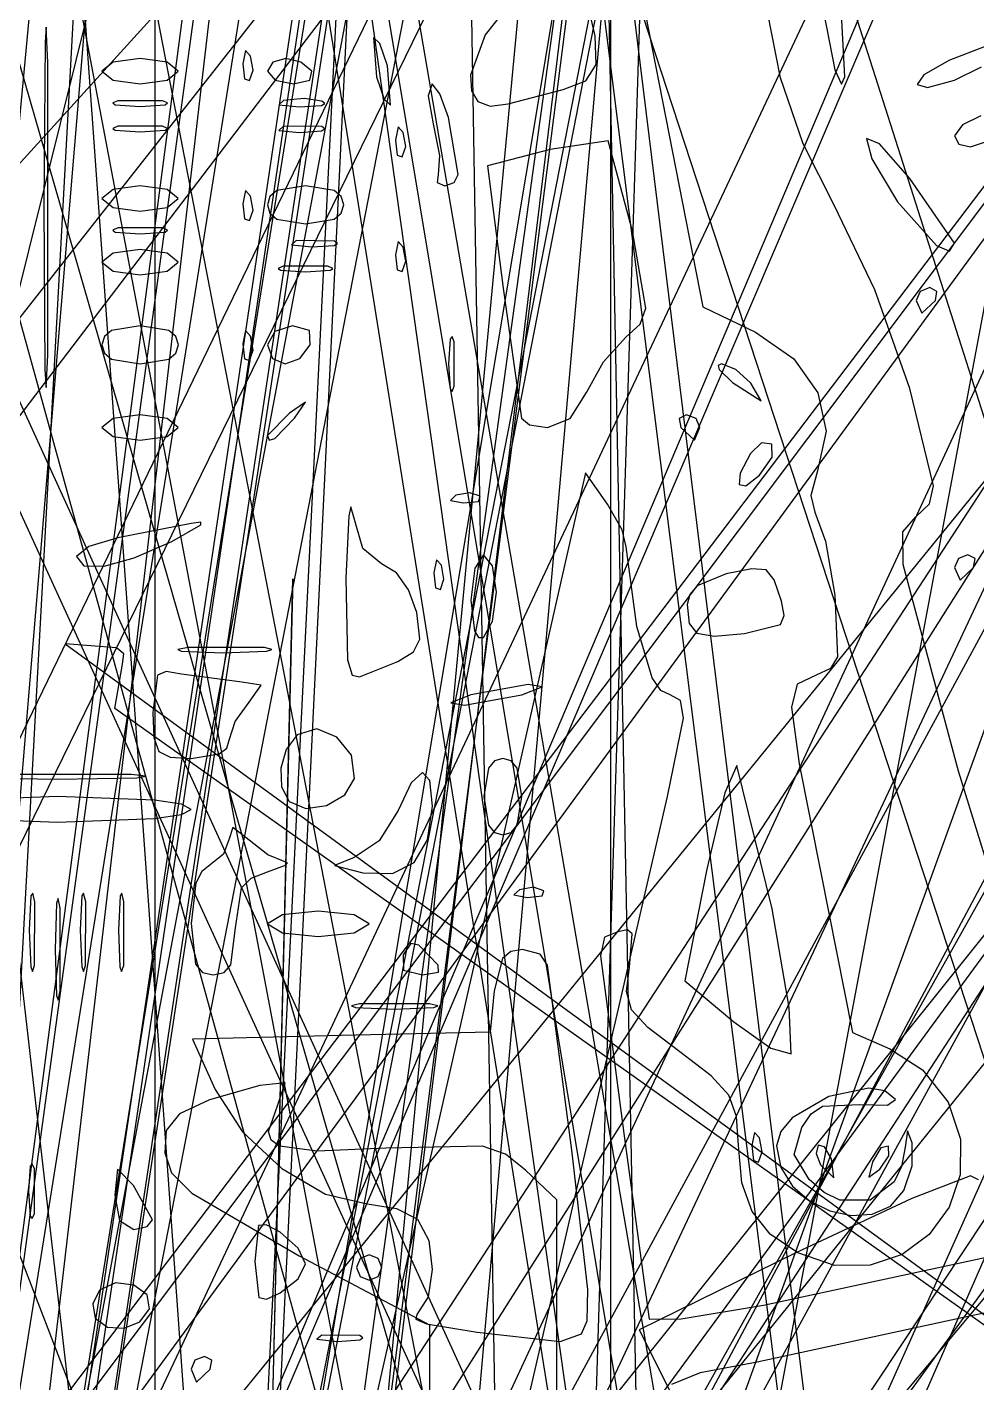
# Model space of a CAD drawing. Extents: x -109 to 333, y -74 to 385.
# Drawn here: x 137.51 to 165.6, y 31.21 to 71.3 of the extents above; entities that cross this region are included whole.
import ezdxf

# ---------------------------------------------------------------- set-up
doc = ezdxf.new("R2010")
doc.units = 0

msp = doc.modelspace()

# ---------------------------------------------------------------- linework, layer by layer
at = {"layer": 'Image'}
for p, q in [((118.020404, 368.39469), (142.488, 25.9432)), ((141.3, 25.9432), (141.3, 346.757)), ((133.325, 4.91508), (176.228, 330.389)), ((177.73287, 330.207709), (133.325, 4.91508)), ((176.120297, 327.378339), (146.013, 7.8379)), ((135.682, 1.77166), (185.634913, 327.00134)), ((184.317895, 323.61467), (135.682, 1.77166)), ((141.48718, 2.359688), (194.92574, 322.203572)), ((148.146, -0.064316), (176.603799, 321.114249)), ((134.47178, 1.526257), (185.258659, 317.255151)), ((183.000879, 316.861611), (132.214, -0.729183)), ((181.87199, 316.865885), (134.842, 0.96133)), ((134.842, -0.943995), (181.87199, 316.865885)), ((125.814843, 312.326603), (161.312, 24.1613)), ((123.03142, 6.32138), (198.241453, 308.470171)), ((170.207369, 306.305882), (133.236, -11.3987)), ((163.4351, 1.395366), (125.71525, 300.943603)), ((143.772, -7.16537), (180.744922, 296.992555)), ((140.880999, 2.641827), (196.54739, 288.054941)), ((196.54739, 288.054941), (140.881, 3.95889)), ((183.001074, 287.490399), (144.853, 12.0257)), ((145.432261, 8.57419), (180.56996, 284.038883)), ((100.96859, 281.103915), (153.556, 8.3619)), ((152.192385, 2.717456), (99.6056, 280.534422)), ((142.12414, 1.748905), (109.9997, 280.135371)), ((248.163038, 279.212831), (120.296, 15.1809)), ((257.762796, 278.460233), (134.404, 15.9768)), ((88.55113, 277.075556), (171.851, 22.3216)), ((134.83135, 6.73131), (248.62181, 272.909878)), ((245.903901, 269.052852), (132.962, 2.87428)), ((116.35666, 4.294634), (245.52138, 268.326528)), ((139.16277, 3.696502), (260.89478, 266.179938)), ((148.731078, 3.266602), (243.31995, 264.773766)), ((262.39978, 260.418127), (141.138, 2.15802)), ((179.1438, 17.95245), (103.226396, 256.070135)), ((119.406196, 244.781241), (159.953, 8.15784)), ((159.952287, 1.008209), (119.406196, 244.781241)), ((152.521083, 230.481489), (132.954, 22.5888)), ((132.954073, -3.56368), (152.521083, 230.481489)), ((154.780332, -69.578204), (154.78, 225.752)), ((134.56508, -0.948098), (178.49421, 225.30792)), ((175.83243, 225.025704), (133.23, -1.23032)), ((146.12422, 204.706139), (135.305, 6.09908)), ((148.56998, 196.614875), (153.087, -73.7698)), ((141.785, -0.203891), (253.36806, 168.01715)), ((223.64076, 166.742835), (151.298, 4.86749)), ((151.298, 1.77167), (223.64076, 166.742835)), ((154.590351, 3.219589), (185.25856, 166.51578)), ((245.194378, 164.818644), (137.698, -0.203891)), ((109.81314, 162.184466), (148.134, 23.3476)), ((250.169662, 161.431963), (132.61, 17.1057)), ((158.46381, 161.432035), (153.959, 18.8931)), ((235.283742, 158.045282), (126.451, 14.7846)), ((229.849728, 157.104573), (135.61, 8.07462)), ((254.872529, 156.968041), (142.643, 1.98563)), ((131.614, 5.2524), (229.732945, 155.693463)), ((92.877041, 154.000525), (165.361, -4.34315)), ((167.054, -4.90759), (94.570373, 153.717885)), ((208.588038, 153.3416), (93.3483, 6.85166)), ((93.348359, 2.147956), (208.588038, 153.3416)), ((226.274033, 153.529738), (145.371, 9.26744)), ((145.371, 5.50449), (226.274033, 153.529738)), ((229.849728, 152.589023), (124.393, 8.4321)), ((120.396, 5.60988), (229.732945, 151.177913)), ((77.190501, 1.143278), (212.633333, 150.173218)), ((155.30722, 7.78631), (115.23295, 146.623186)), ((135.87021, 3.044134), (240.950445, 146.304883)), ((149.9676, 2.104701), (94.571335, 145.815698)), ((134.115174, 1.414184), (250.734105, 145.740418)), ((243.644255, 141.48836), (136.219, 7.54557)), ((156.194253, -3.85524), (153.4274, 138.683743)), ((253.3677, 138.101129), (144.8, 8.67446)), ((157.587, 1.72652), (140.38617, 123.455634)), ((138.36981, 121.920871), (157.587, 1.72652)), ((141.593497, 0.713372), (188.77107, 89.043428)), ((184.7364, 88.430268), (137.584, 1.36858)), ((147.253242, 83.942935), (143.38, 5.69549)), ((143.60841, 2.156427), (147.48165, 81.875795)), ((154.987124, 75.825156), (157.501234, 63.031056)), ((152.114431, 72.407587), (151.05948, 71.066155)), ((154.316277, 71.034816), (153.993808, 72.389857)), ((160.999859, 72.113144), (161.40489, 70.032031)), ((161.693104, 69.828179), (161.58068, 72.061431)), ((159.792978, 69.795461), (159.406199, 71.753383)), ((138.079707, 71.294914), (138.041651, 70.848125)), ((138.12609, 70.252816), (138.079707, 71.294914)), ((147.941877, 70.813492), (147.754058, 70.994124)), ((147.754058, 70.994124), (147.84444, 69.830184)), ((151.05948, 71.066155), (150.625398, 69.872246)), ((154.340491, 70.191969), (154.316277, 71.034816)), ((138.041651, 70.848125), (138.00625, 66.040706)), ((143.970853, 70.601943), (143.895456, 70.211323)), ((144.1228, 70.438653), (143.970853, 70.601943)), ((148.16698, 70.152736), (147.941877, 70.813492)), ((165.841801, 70.719086), (164.76792, 70.307702)), ((138.125607, 61.597996), (138.125889, 70.252816)), ((138.125889, 70.252816), (138.12609, 70.252816)), ((140.058102, 70.257562), (139.72649, 69.991811)), ((140.85538, 70.368098), (140.058102, 70.257562)), ((141.652659, 70.257562), (140.85538, 70.368098)), ((141.98427, 69.991811), (141.652659, 70.257562)), ((143.895456, 70.211323), (143.941257, 69.768725)), ((144.195597, 70.023064), (144.122783, 70.438653)), ((144.122783, 70.438653), (144.1228, 70.438653)), ((144.777625, 70.257562), (144.618343, 69.991811)), ((145.160579, 70.368098), (144.777625, 70.257562)), ((145.611849, 70.257562), (145.160579, 70.368098)), ((145.93538, 69.991811), (145.611849, 70.257562)), ((154.034894, 69.713089), (154.340491, 70.191969)), ((164.76792, 70.307702), (164.034899, 69.886505)), ((139.72649, 69.991811), (140.058101, 69.72606)), ((141.652658, 69.72606), (141.98427, 69.991811)), ((141.98427, 69.991811), (141.98427, 69.991811)), ((143.941257, 69.768725), (144.093093, 69.717435)), ((144.093093, 69.717435), (144.195597, 70.023064)), ((144.618343, 69.991811), (144.845941, 69.72606)), ((145.872031, 69.72606), (145.93538, 69.991811)), ((145.93538, 69.991811), (145.93538, 69.991811)), ((147.84444, 69.830184), (148.069543, 69.169428)), ((148.257362, 68.988796), (148.16698, 70.152736)), ((148.16698, 70.152736), (148.16698, 70.152736)), ((150.625398, 69.872246), (150.650684, 69.416684)), ((160.464592, 67.848831), (159.792978, 69.795461)), ((161.40489, 70.032031), (161.59736, 69.605633)), ((161.59736, 69.605633), (161.693104, 69.828179)), ((164.034899, 69.886505), (163.835041, 69.59553)), ((164.938354, 69.730699), (165.735632, 70.117943)), ((140.058101, 69.72606), (140.85538, 69.615524)), ((140.85538, 69.615524), (141.652658, 69.72606)), ((144.845941, 69.72606), (145.393144, 69.615524)), ((145.393144, 69.615524), (145.872031, 69.72606)), ((149.489641, 69.61551), (149.375269, 69.268151)), ((149.722408, 69.325932), (149.489641, 69.61551)), ((150.650684, 69.416684), (150.842589, 69.101289)), ((151.741458, 69.028717), (153.367938, 69.449962)), ((153.36793, 69.449947), (154.034894, 69.713089)), ((153.367938, 69.449962), (153.36793, 69.449947)), ((163.835041, 69.59553), (164.14423, 69.516391)), ((164.14423, 69.516391), (164.938354, 69.730699)), ((140.19756, 69.122086), (140.045793, 69.055262)), ((140.045793, 69.055262), (140.119362, 69.00054)), ((140.119362, 69.00054), (140.85608, 68.949987)), ((141.5146, 69.122086), (140.19756, 69.122086)), ((140.85608, 68.949987), (141.592795, 69.00054)), ((141.666364, 69.055262), (141.514597, 69.122086)), ((141.514597, 69.122086), (141.5146, 69.122086)), ((141.592795, 69.00054), (141.666364, 69.055262)), ((145.09657, 69.123215), (144.958045, 68.996614)), ((144.958045, 68.996614), (145.559778, 68.93582)), ((145.702775, 69.190786), (145.09657, 69.123215)), ((145.559778, 68.93582), (146.220988, 68.981039)), ((146.22546, 69.109386), (145.702775, 69.190786)), ((146.220988, 68.981039), (146.316236, 69.037618)), ((146.225458, 69.109274), (146.22546, 69.109386)), ((146.316236, 69.037618), (146.225458, 69.109274)), ((148.069543, 69.169428), (148.257362, 68.988796)), ((149.375269, 69.268151), (149.525765, 68.43303)), ((149.975813, 68.619876), (149.722408, 69.325932)), ((150.842589, 69.101289), (151.204914, 68.960491)), ((151.204914, 68.960491), (151.741458, 69.028717)), ((150.263, 66.9344), (149.975813, 68.619876)), ((165.71701, 68.674966), (165.173698, 68.410913)), ((140.19716, 68.369653), (140.045393, 68.302845)), ((140.045393, 68.302845), (140.118962, 68.248132)), ((140.118962, 68.248132), (140.85568, 68.197582)), ((141.5142, 68.369653), (140.19716, 68.369653)), ((140.85568, 68.197582), (141.592395, 68.248132)), ((141.665964, 68.302845), (141.514197, 68.369653)), ((141.514197, 68.369653), (141.5142, 68.369653)), ((141.592395, 68.248132), (141.665964, 68.302845)), ((145.09617, 68.371064), (144.957645, 68.244449)), ((144.957645, 68.244449), (145.559378, 68.18364)), ((146.22506, 68.356953), (145.09617, 68.371064)), ((145.559378, 68.18364), (146.220588, 68.228863)), ((146.220588, 68.228863), (146.315836, 68.28545)), ((146.315836, 68.28545), (146.225058, 68.357122)), ((146.225058, 68.357122), (146.22506, 68.356953)), ((148.486252, 68.344157), (148.410856, 67.953537)), ((148.6382, 68.180867), (148.486252, 68.344157)), ((148.638183, 68.180866), (148.6382, 68.180867)), ((148.710997, 67.765277), (148.638183, 68.180866)), ((149.525765, 68.43303), (149.706683, 67.503118)), ((165.173698, 68.410913), (164.937955, 68.085079)), ((148.410856, 67.953537), (148.456657, 67.510939)), ((148.608493, 67.459648), (148.710997, 67.765277)), ((154.701805, 67.935915), (152.977852, 67.676825)), ((155.416668, 65.261945), (154.701805, 67.935915)), ((161.392853, 66.017489), (160.464592, 67.848831)), ((162.724888, 67.842135), (162.334196, 68.007563)), ((162.334196, 68.007563), (162.495828, 67.405881)), ((163.6202, 66.818755), (162.724888, 67.842135)), ((164.937955, 68.085079), (165.070741, 67.834172)), ((165.070741, 67.834172), (165.416575, 67.752696)), ((165.416575, 67.752696), (166.432235, 68.095804)), ((148.456657, 67.510939), (148.608493, 67.459648)), ((149.706683, 67.503118), (149.665437, 66.92786)), ((152.977852, 67.676825), (151.125385, 67.191865)), ((162.495828, 67.405881), (163.257488, 66.127932)), ((151.125385, 67.191865), (151.589005, 63.579335)), ((140.85555, 66.605087), (140.058272, 66.494551)), ((141.652829, 66.494551), (140.85555, 66.605087)), ((145.746426, 66.605061), (144.899759, 66.463947)), ((146.593094, 66.463947), (145.746426, 66.605061)), ((149.665437, 66.92786), (149.641637, 66.699941)), ((149.641637, 66.699941), (149.864488, 66.605139)), ((149.864488, 66.605139), (150.145931, 66.70186)), ((150.145931, 66.70186), (150.262991, 66.934407)), ((150.262991, 66.934407), (150.263, 66.9344)), ((164.93725, 64.908455), (163.6202, 66.818755)), ((140.058272, 66.494551), (139.72666, 66.2288)), ((139.72666, 66.2288), (140.058271, 65.963024)), ((141.652828, 65.963024), (141.98444, 66.2288)), ((141.98444, 66.2288), (141.652829, 66.494551)), ((141.98444, 66.2288), (141.98444, 66.2288)), ((143.970049, 66.462606), (143.894652, 66.071972)), ((144.121996, 66.29933), (143.970049, 66.462606)), ((144.194793, 65.883737), (144.121979, 66.29933)), ((144.121979, 66.29933), (144.121996, 66.29933)), ((144.688092, 66.287557), (144.617536, 66.040617)), ((144.899759, 66.463947), (144.688092, 66.287557)), ((146.804761, 66.287557), (146.593094, 66.463947)), ((146.875316, 66.040617), (146.804761, 66.287557)), ((138.00625, 66.040706), (138.041114, 61.165551)), ((140.058271, 65.963024), (140.85555, 65.852485)), ((140.85555, 65.852485), (141.652828, 65.963024)), ((143.894652, 66.071972), (143.940453, 65.629395)), ((144.092289, 65.578083), (144.194793, 65.883737)), ((144.617536, 66.040617), (144.688091, 65.793677)), ((144.688091, 65.793677), (144.899758, 65.617287)), ((146.593093, 65.617287), (146.80476, 65.793677)), ((146.80476, 65.793677), (146.875316, 66.040617)), ((146.875316, 66.040617), (146.875316, 66.040617)), ((162.587471, 63.531539), (161.392853, 66.017489)), ((163.257488, 66.127932), (164.404549, 64.837083)), ((140.19601, 65.359248), (140.044243, 65.292424)), ((141.51305, 65.359248), (140.19601, 65.359248)), ((141.664814, 65.292424), (141.513047, 65.359248)), ((141.513047, 65.359248), (141.51305, 65.359248)), ((143.940453, 65.629395), (144.092289, 65.578083)), ((144.899758, 65.617287), (145.746426, 65.476173)), ((145.746426, 65.476173), (146.593093, 65.617287)), ((140.044243, 65.292424), (140.117812, 65.237702)), ((140.117812, 65.237702), (140.85453, 65.187149)), ((140.85453, 65.187149), (141.591245, 65.237702)), ((141.591245, 65.237702), (141.664814, 65.292424)), ((145.47106, 64.984486), (145.332536, 64.85787)), ((146.59995, 64.970375), (145.47106, 64.984486)), ((146.690727, 64.898884), (146.599948, 64.970544)), ((146.599948, 64.970544), (146.59995, 64.970375)), ((148.486303, 64.957389), (148.410906, 64.566769)), ((148.63825, 64.794099), (148.486303, 64.957389)), ((155.812136, 62.986128), (155.416668, 65.261945)), ((140.057992, 64.613008), (139.72638, 64.347257)), ((140.85527, 64.723544), (140.057992, 64.613008)), ((141.652549, 64.613008), (140.85527, 64.723544)), ((141.98416, 64.347257), (141.652549, 64.613008)), ((145.332536, 64.85787), (145.934271, 64.797062)), ((145.934271, 64.797062), (146.595479, 64.842295)), ((146.595479, 64.842295), (146.690727, 64.898884)), ((148.410906, 64.566769), (148.456707, 64.124171)), ((148.711047, 64.37851), (148.638233, 64.794099)), ((148.638233, 64.794099), (148.63825, 64.794099)), ((164.404549, 64.837083), (164.789978, 64.67179)), ((164.789978, 64.67179), (164.937248, 64.908452)), ((164.937248, 64.908452), (164.93725, 64.908455)), ((139.72638, 64.347257), (140.057991, 64.081506)), ((141.652548, 64.081506), (141.98416, 64.347257)), ((141.98416, 64.347257), (141.98416, 64.347257)), ((145.08861, 64.230361), (144.936841, 64.163537)), ((144.936841, 64.163537), (145.010409, 64.108815)), ((146.40564, 64.230361), (145.08861, 64.230361)), ((146.405644, 64.230361), (146.40564, 64.230361)), ((146.557411, 64.163537), (146.405644, 64.230361)), ((146.483843, 64.108815), (146.557411, 64.163537)), ((148.608543, 64.072881), (148.711047, 64.37851)), ((140.057991, 64.081506), (140.85527, 63.97097)), ((140.85527, 63.97097), (141.652548, 64.081506)), ((145.010409, 64.108815), (145.747127, 64.058262)), ((145.747127, 64.058262), (146.483843, 64.108815)), ((148.456707, 64.124171), (148.608543, 64.072881)), ((151.589005, 63.579335), (152.137484, 59.737705)), ((163.617943, 60.613109), (162.587471, 63.531539)), ((163.926414, 63.484148), (163.809356, 63.218397)), ((164.207853, 63.594684), (163.926414, 63.484148)), ((164.420991, 63.484148), (164.207853, 63.594684)), ((164.3738, 63.218397), (164.420991, 63.484148)), ((155.64736, 62.513548), (155.812136, 62.986128)), ((157.501234, 63.031056), (159.052724, 62.278483)), ((163.809356, 63.218397), (163.975303, 62.84211)), ((163.975303, 62.84211), (164.3738, 63.218397)), ((164.3738, 63.218397), (164.3738, 63.218397)), ((139.797476, 62.148381), (139.72692, 61.901429)), ((140.009143, 62.324769), (139.797476, 62.148381)), ((140.85581, 62.465873), (140.009143, 62.324769)), ((141.702477, 62.324769), (140.85581, 62.465873)), ((141.914144, 62.148381), (141.702477, 62.324769)), ((141.9847, 61.901429), (141.914144, 62.148381)), ((143.971283, 62.323418), (143.895886, 61.932784)), ((144.12323, 62.160142), (143.971283, 62.323418)), ((144.196027, 61.74455), (144.123213, 62.160143)), ((144.123213, 62.160143), (144.12323, 62.160142)), ((144.836311, 62.30012), (144.618773, 61.901429)), ((145.359558, 62.465873), (144.836311, 62.30012)), ((145.865845, 62.327627), (145.359558, 62.465873)), ((145.88374, 61.901429), (145.865845, 62.327627)), ((150.079181, 62.147262), (150.024461, 62.073689)), ((150.146, 61.9955), (150.079181, 62.147262)), ((155.21813, 62.124516), (155.64736, 62.513548)), ((159.052724, 62.278483), (160.189255, 61.490709)), ((139.72692, 61.901429), (139.797475, 61.654489)), ((141.914144, 61.654489), (141.9847, 61.901429)), ((141.9847, 61.901429), (141.9847, 61.901429)), ((143.895886, 61.932784), (143.941687, 61.490207)), ((144.093523, 61.438896), (144.196027, 61.74455)), ((144.618773, 61.901429), (144.772753, 61.502791)), ((145.576787, 61.50279), (145.88374, 61.901429)), ((145.88374, 61.901429), (145.88374, 61.901429)), ((150.024461, 62.073689), (149.973909, 61.336963)), ((150.146, 60.678454), (150.146, 61.995504)), ((150.146, 61.995504), (150.146, 61.9955)), ((154.555561, 61.397212), (155.21813, 62.124516)), ((138.079115, 60.645437), (138.125607, 61.597996)), ((139.797475, 61.654489), (140.009142, 61.478099)), ((140.009142, 61.478099), (140.85581, 61.336985)), ((140.85581, 61.336985), (141.702476, 61.478099)), ((141.702476, 61.478099), (141.914144, 61.654489)), ((143.941687, 61.490207), (144.093523, 61.438896)), ((144.772753, 61.502791), (145.142958, 61.336985)), ((145.142958, 61.336985), (145.576787, 61.50279)), ((149.973909, 61.336963), (150.024461, 60.600263)), ((154.05435, 60.490285), (154.555561, 61.397212)), ((158.047123, 61.336964), (157.948614, 61.293371)), ((158.468739, 61.171159), (158.047123, 61.336964)), ((160.189255, 61.490709), (160.900396, 60.483902)), ((138.041114, 61.165551), (138.079115, 60.645437)), ((157.948614, 61.293371), (157.977675, 61.174676)), ((157.977675, 61.174676), (158.375418, 60.784486)), ((158.91771, 60.77252), (158.468739, 61.171159)), ((150.024461, 60.600263), (150.079181, 60.526693)), ((150.079181, 60.526693), (150.146, 60.678454)), ((158.375418, 60.784486), (159.220275, 60.246028)), ((159.220275, 60.246028), (158.91771, 60.772633)), ((158.91771, 60.772633), (158.91771, 60.77252)), ((164.318764, 57.729504), (163.617943, 60.613109)), ((145.747146, 60.208022), (145.276774, 59.879727)), ((145.41885, 59.737656), (145.747146, 60.208022)), ((153.570211, 59.72502), (154.054348, 60.490283)), ((154.054348, 60.490283), (154.05435, 60.490285)), ((160.900396, 60.483902), (161.1455, 59.349101)), ((140.8553, 59.831721), (140.058022, 59.721185)), ((141.652579, 59.721185), (140.8553, 59.831721)), ((145.276774, 59.879727), (144.618257, 59.221218)), ((144.83421, 59.12824), (145.41885, 59.737656)), ((145.41885, 59.737656), (145.41885, 59.737656)), ((152.137484, 59.737705), (152.366076, 59.538386)), ((157.013847, 59.831721), (156.800719, 59.721185)), ((157.295289, 59.721185), (157.013847, 59.831721)), ((140.058022, 59.721185), (139.72641, 59.455434)), ((139.72641, 59.455434), (140.058021, 59.189658)), ((141.652578, 59.189658), (141.98419, 59.455434)), ((141.98419, 59.455434), (141.652579, 59.721185)), ((141.98419, 59.455434), (141.98419, 59.455434)), ((152.366076, 59.538386), (152.906138, 59.455483)), ((152.906138, 59.455483), (153.570211, 59.72502)), ((156.800719, 59.721185), (156.847906, 59.455434)), ((156.847906, 59.455434), (157.246412, 59.079119)), ((157.246412, 59.079119), (157.41235, 59.455434)), ((157.41235, 59.455434), (157.295289, 59.721185)), ((157.41235, 59.455434), (157.41235, 59.455434)), ((161.1455, 59.349101), (160.883914, 58.177343)), ((140.058021, 59.189658), (140.8553, 59.079119)), ((140.8553, 59.079119), (141.652578, 59.189658)), ((144.618257, 59.221218), (144.674221, 59.083107)), ((144.674221, 59.083107), (144.83421, 59.12824)), ((159.232307, 59.000682), (158.902736, 58.692069)), ((159.53309, 58.965316), (159.232307, 59.000682)), ((159.544183, 58.58051), (159.53309, 58.965316)), ((159.53309, 58.965316), (159.53309, 58.965316)), ((158.902736, 58.692069), (158.605566, 58.109449)), ((159.177259, 58.048913), (159.544183, 58.58051)), ((160.883914, 58.177343), (160.688012, 57.446837)), ((154.025876, 58.117811), (143.396, 11.251)), ((154.681472, 57.18741), (154.025876, 58.117811)), ((158.605566, 58.109449), (158.567689, 57.77191)), ((158.567689, 57.77191), (158.765966, 57.733662)), ((158.765966, 57.733662), (159.177259, 58.048913)), ((164.201524, 57.200556), (164.318764, 57.729504)), ((150.192295, 57.454754), (150.029012, 57.302819)), ((150.607887, 57.527571), (150.192295, 57.454754)), ((150.91353, 57.425064), (150.607887, 57.527571)), ((150.86223, 57.273211), (150.91353, 57.425064)), ((150.91353, 57.425064), (150.91353, 57.425064)), ((160.688012, 57.446837), (160.813423, 56.957353)), ((147.086222, 57.117197), (147.024024, 56.845802)), ((147.151128, 56.87335), (147.086222, 57.117197)), ((150.029012, 57.302819), (150.419642, 57.227424)), ((150.419642, 57.227424), (150.86223, 57.273211)), ((155.11288, 56.432926), (154.681472, 57.18741)), ((160.813423, 56.957353), (161.122057, 56.099581)), ((163.793824, 56.820749), (164.201524, 57.200556)), ((142.360874, 56.62322), (140.197174, 56.193085)), ((141.79643, 56.083273), (142.651499, 56.57684)), ((142.652742, 56.659126), (142.360874, 56.62322)), ((142.651499, 56.57684), (142.652742, 56.659126)), ((147.024024, 56.845802), (146.935985, 55.00281)), ((147.442599, 55.884472), (147.151128, 56.87335)), ((163.409533, 56.371118), (163.793824, 56.820749)), ((140.197174, 56.193085), (139.333458, 55.939702)), ((155.229474, 55.92548), (155.11288, 56.432926)), ((163.417258, 55.411198), (163.409533, 56.371118)), ((139.333458, 55.939702), (138.974214, 55.643288)), ((140.682892, 55.604243), (141.796434, 56.083272)), ((141.796434, 56.083272), (141.79643, 56.083273)), ((147.996857, 55.42747), (147.442599, 55.884472)), ((155.541301, 53.57361), (155.229474, 55.92548)), ((161.122057, 56.099581), (161.395842, 54.505553)), ((138.974214, 55.643288), (139.190996, 55.371652)), ((139.190996, 55.371652), (139.787484, 55.362836)), ((139.787484, 55.362836), (140.682892, 55.604243)), ((148.43665, 55.164265), (147.996857, 55.42747)), ((149.615552, 55.550018), (149.540156, 55.159384)), ((149.7675, 55.386742), (149.615552, 55.550018)), ((149.840297, 54.97115), (149.767483, 55.386743)), ((149.767483, 55.386743), (149.7675, 55.386742)), ((151.014591, 55.692592), (150.74883, 55.299192)), ((151.280349, 55.367513), (151.014591, 55.692592)), ((151.390886, 54.585912), (151.280349, 55.367513)), ((165.055694, 49.294819), (163.417258, 55.411198)), ((165.055884, 55.581938), (164.938826, 55.316187)), ((165.337323, 55.692474), (165.055884, 55.581938)), ((165.550461, 55.581938), (165.337323, 55.692474)), ((165.50327, 55.316187), (165.550461, 55.581938)), ((145.369926, 54.983184), (144.095, 3.73145)), ((144.095, 2.55924), (145.369926, 54.983184)), ((146.935985, 55.00281), (146.989356, 52.585298)), ((148.793087, 54.662832), (148.43665, 55.164265)), ((149.540156, 55.159384), (149.585957, 54.716807)), ((149.737793, 54.665496), (149.840297, 54.97115)), ((150.74883, 55.299192), (150.638293, 54.353362)), ((158.191126, 55.134072), (157.330335, 54.776553)), ((158.948166, 55.282996), (158.191126, 55.134072)), ((159.368782, 55.249089), (158.948166, 55.282996)), ((159.608452, 54.955165), (159.368782, 55.249089)), ((159.822656, 54.324038), (159.608452, 54.955165)), ((164.938826, 55.316187), (165.104773, 54.9399)), ((165.104773, 54.9399), (165.50327, 55.316187)), ((165.50327, 55.316187), (165.50327, 55.316187)), ((149.034294, 53.98599), (148.793087, 54.662832)), ((149.585957, 54.716807), (149.737793, 54.665496)), ((151.280349, 53.73601), (151.390886, 54.585912)), ((151.390886, 54.585912), (151.390886, 54.585912)), ((157.109835, 54.521449), (157.035326, 54.220237)), ((157.330335, 54.776553), (157.109835, 54.521449)), ((150.638293, 54.353362), (150.742463, 53.449239)), ((157.035326, 54.220237), (157.088097, 53.66589)), ((159.906828, 53.897402), (159.822646, 54.324038)), ((159.822646, 54.324038), (159.822656, 54.324038)), ((161.395842, 54.505553), (161.480718, 52.678995)), ((149.128397, 53.19656), (149.034294, 53.98599)), ((151.014591, 53.246682), (151.280349, 53.73601)), ((159.794669, 53.63203), (159.906828, 53.897402)), ((150.742463, 53.449239), (150.861318, 53.249132)), ((155.997285, 52.051707), (155.541301, 53.57361)), ((157.088097, 53.66589), (157.31719, 53.374114)), ((157.31719, 53.374114), (157.82877, 53.291201)), ((157.82877, 53.291201), (158.729006, 53.363439)), ((158.729006, 53.363439), (159.794669, 53.63203)), ((140.154337, 52.946501), (138.637294, 53.058526)), ((138.637294, 53.058526), (204.732, 4.82591)), ((140.370843, 52.765096), (140.154337, 52.946501)), ((142.272936, 52.955149), (141.973618, 52.895715)), ((144.530716, 52.951198), (142.272936, 52.955149)), ((144.751736, 52.890889), (144.530706, 52.951311)), ((144.530706, 52.951311), (144.530716, 52.951198)), ((148.938585, 52.827136), (149.128397, 53.19656)), ((150.861318, 53.249132), (151.014591, 53.246682)), ((140.330624, 52.46332), (140.370843, 52.765096)), ((141.973618, 52.895715), (142.067679, 52.846469)), ((142.067679, 52.846469), (143.301006, 52.799024)), ((143.301006, 52.799024), (144.593564, 52.841905)), ((144.593564, 52.841905), (144.751736, 52.890889)), ((146.989356, 52.585298), (147.124296, 52.13525)), ((147.346133, 52.08627), (148.475023, 52.537825)), ((148.475016, 52.537826), (148.938585, 52.827136)), ((148.475023, 52.537825), (148.475016, 52.537826)), ((161.480718, 52.678995), (161.272301, 52.329271)), ((140.102216, 51.14627), (140.330624, 52.46332)), ((141.367897, 52.136939), (141.230981, 51.032795)), ((141.623136, 52.248612), (141.367897, 52.136939)), ((142.077647, 52.166815), (141.623136, 52.248612)), ((143.797857, 51.934772), (142.077647, 52.166815)), ((147.124296, 52.13525), (147.346133, 52.08627)), ((160.845145, 52.133423), (160.287033, 51.872336)), ((161.272301, 52.329271), (160.845145, 52.133423)), ((144.438354, 51.836382), (143.797857, 51.934772)), ((144.080079, 51.338324), (144.438354, 51.836382)), ((152.332062, 51.854709), (150.638732, 51.553437)), ((152.143916, 51.553437), (152.740803, 51.793534)), ((152.740803, 51.793534), (152.332062, 51.854709)), ((156.252217, 51.677081), (155.997285, 52.051707)), ((160.287033, 51.872336), (160.115432, 51.18692)), ((143.662456, 50.762787), (144.080079, 51.338324)), ((150.638732, 51.553437), (150.041845, 51.313341)), ((150.041845, 51.313341), (150.450586, 51.252165)), ((150.450586, 51.252165), (152.143916, 51.553437)), ((152.143916, 51.553437), (152.143916, 51.553437)), ((156.528378, 51.55332), (156.252217, 51.677081)), ((156.831725, 51.390276), (156.528378, 51.55332)), ((156.920222, 50.86767), (156.831725, 51.390276)), ((208.11866, 2.913651), (140.102216, 51.14627)), ((141.230981, 51.032795), (141.260244, 50.288047)), ((160.115432, 51.18692), (160.343957, 49.512874)), ((143.488756, 50.209434), (143.662456, 50.762787)), ((146.079762, 50.548419), (145.49592, 50.371848)), ((146.674499, 50.303699), (146.079762, 50.548419)), ((156.44725, 48.54294), (156.920222, 50.86767)), ((141.260244, 50.288047), (141.40309, 49.87935)), ((143.414677, 49.979296), (143.488761, 50.209441)), ((143.488761, 50.209441), (143.488756, 50.209434)), ((145.49592, 50.371848), (145.170696, 49.936254)), ((147.104829, 49.770694), (146.674499, 50.303699)), ((141.40309, 49.87935), (141.742104, 49.707143)), ((142.359871, 49.671865), (143.19713, 49.810743)), ((143.19713, 49.810743), (143.414677, 49.979296)), ((145.170696, 49.936254), (145.013571, 49.38173)), ((147.19545, 49.082408), (147.104829, 49.770694)), ((141.742104, 49.707143), (142.359871, 49.671865)), ((145.013571, 49.38173), (145.038994, 48.829683)), ((151.156672, 49.38961), (151.015562, 48.542939)), ((151.333061, 49.601275), (151.156672, 49.38961)), ((151.580006, 49.671829), (151.333061, 49.601275)), ((151.82695, 49.601274), (151.580006, 49.671829)), ((152.003339, 49.389609), (151.82695, 49.601274)), ((152.14445, 48.542939), (152.003339, 49.389609)), ((158.50089, 49.464746), (158.147061, 48.656474)), ((159.5464, 45.222076), (158.50089, 49.464746)), ((160.343957, 49.512874), (160.986222, 46.285893)), ((136.125387, 49.102277), (138.409116, 49.061186)), ((140.586556, 49.196087), (136.447296, 49.19891)), ((138.409116, 49.061186), (140.756182, 49.100866)), ((141.02168, 49.144124), (140.586556, 49.197358)), ((140.586556, 49.197358), (140.586556, 49.196087)), ((140.756182, 49.100866), (141.02168, 49.144124)), ((146.905303, 48.598162), (147.195456, 49.082407)), ((147.195456, 49.082407), (147.19545, 49.082408)), ((148.874879, 48.955781), (148.48551, 48.137051)), ((149.201361, 49.252707), (148.874879, 48.955781)), ((149.423145, 49.022723), (149.201361, 49.252707)), ((149.49842, 48.260721), (149.423145, 49.022723)), ((166.868784, 43.43947), (165.055694, 49.294819)), ((138.40964, 48.54294), (135.540381, 48.439908)), ((141.278899, 48.439908), (138.40964, 48.54294)), ((145.038994, 48.829683), (145.261416, 48.401518)), ((145.817367, 2.524264), (156.44725, 48.54294)), ((146.364743, 48.280487), (146.905303, 48.598162)), ((151.015562, 48.542939), (151.156672, 47.696269)), ((152.003339, 47.696268), (152.14445, 48.542939)), ((152.14445, 48.542939), (152.14445, 48.542939)), ((158.147061, 48.656474), (157.61775, 46.396086)), ((142.078528, 48.321198), (141.278899, 48.439908)), ((142.36075, 48.166653), (142.078528, 48.321198)), ((142.078528, 48.012092), (142.36075, 48.166653)), ((142.36075, 48.166653), (142.36075, 48.166653)), ((145.261416, 48.401518), (145.756029, 48.19355)), ((145.756029, 48.19355), (146.364743, 48.280487)), ((148.48551, 48.137051), (147.926743, 47.238027)), ((149.356789, 47.262795), (149.498418, 48.260718)), ((149.498418, 48.260718), (149.49842, 48.260721)), ((135.540381, 47.893374), (138.40964, 47.790338)), ((138.40964, 47.790338), (141.278899, 47.893374)), ((141.278899, 47.893374), (142.078528, 48.012092)), ((143.597666, 47.635733), (143.489846, 47.292953)), ((144.081169, 47.252708), (143.597666, 47.635733)), ((151.156672, 47.696269), (151.333061, 47.484604)), ((151.333061, 47.484604), (151.580006, 47.414049)), ((151.580006, 47.414049), (151.82695, 47.484603)), ((151.82695, 47.484603), (152.003339, 47.696268)), ((143.489846, 47.292953), (143.324041, 46.840149)), ((144.62906, 46.824048), (144.081169, 47.252708)), ((147.926743, 47.238027), (147.18005, 46.740361)), ((148.962709, 46.59744), (149.356789, 47.262795)), ((142.925402, 46.525309), (142.680031, 46.334927)), ((143.324041, 46.840149), (142.925402, 46.525309)), ((144.618729, 46.321065), (145.152851, 46.519443)), ((145.115979, 46.623861), (144.62906, 46.824048)), ((145.213947, 46.588364), (145.115979, 46.623861)), ((145.152851, 46.519443), (145.213947, 46.588364)), ((147.18005, 46.740361), (146.606267, 46.505577)), ((146.606267, 46.505577), (147.440758, 46.287028)), ((148.322069, 46.270301), (148.962709, 46.59744)), ((142.680031, 46.334927), (142.503467, 45.980387)), ((143.853643, 45.845607), (144.140182, 46.132179)), ((144.140182, 46.132179), (144.618729, 46.321065)), ((147.440758, 46.287028), (148.322069, 46.270301)), ((157.61775, 46.396086), (156.96348, 43.101626)), ((160.986222, 46.285893), (161.926961, 41.567253)), ((142.503467, 45.980387), (142.360958, 44.791699)), ((143.67799, 44.664985), (143.853643, 45.845607)), ((152.073905, 45.789611), (151.910622, 45.637666)), ((152.489496, 45.862428), (152.073905, 45.789611)), ((152.79514, 45.759921), (152.489496, 45.862428)), ((152.743838, 45.608064), (152.79514, 45.759893)), ((152.79514, 45.759893), (152.79514, 45.759921)), ((137.626538, 45.61505), (137.576714, 44.591749)), ((137.677645, 45.688591), (137.626538, 45.61505)), ((137.73911, 45.43325), (137.677645, 45.688591)), ((137.733974, 43.551759), (137.739082, 45.433249)), ((137.739082, 45.433249), (137.73911, 45.43325)), ((138.386212, 45.395505), (138.341629, 44.027313)), ((138.434471, 45.532128), (138.386212, 45.395505)), ((138.4934, 45.250263), (138.434471, 45.532128)), ((139.131725, 45.61505), (139.081901, 44.591749)), ((139.182833, 45.688591), (139.131725, 45.61505)), ((139.2443, 45.43325), (139.182833, 45.688591)), ((139.239164, 43.551759), (139.244272, 45.433249)), ((139.244272, 45.433249), (139.2443, 45.43325)), ((140.260618, 45.61505), (140.210794, 44.591749)), ((140.311725, 45.688591), (140.260618, 45.61505)), ((140.37319, 45.43325), (140.311725, 45.688591)), ((140.368054, 43.551759), (140.373162, 45.433249)), ((140.373162, 45.433249), (140.37319, 45.43325)), ((151.910622, 45.637666), (152.301252, 45.562281)), ((152.301252, 45.562281), (152.743838, 45.608064)), ((138.4934, 42.804363), (138.4934, 45.250273)), ((138.4934, 45.250273), (138.4934, 45.250263)), ((145.061016, 45.045741), (144.61887, 44.77999)), ((146.12405, 45.156277), (145.061016, 45.045741)), ((147.187091, 45.045741), (146.12405, 45.156277)), ((147.62924, 44.77999), (147.187091, 45.045741)), ((159.546404, 45.222068), (159.5464, 45.222076)), ((160.048487, 42.307153), (159.546404, 45.222068)), ((137.576714, 44.591749), (137.620897, 43.510143)), ((139.081901, 44.591749), (139.126086, 43.510143)), ((140.210794, 44.591749), (140.254977, 43.510143)), ((142.360958, 44.791699), (142.495884, 43.585484)), ((143.539394, 43.566985), (143.677995, 44.664979)), ((143.677995, 44.664979), (143.67799, 44.664985)), ((144.61887, 44.77999), (145.061017, 44.514214)), ((145.061017, 44.514214), (146.12405, 44.403675)), ((146.12405, 44.403675), (147.18709, 44.514214)), ((147.18709, 44.514214), (147.62924, 44.77999)), ((147.62924, 44.77999), (147.62924, 44.77999)), ((154.981466, 44.546615), (154.586839, 44.39096)), ((155.264133, 44.607589), (154.981466, 44.546615)), ((155.405489, 44.484901), (155.264133, 44.607589)), ((148.864339, 44.199452), (148.63401, 43.870699)), ((149.096947, 44.152921), (148.864339, 44.199452)), ((149.67174, 43.556925), (149.096947, 44.152921)), ((154.586839, 44.39096), (154.470299, 43.836513)), ((155.324721, 43.505105), (155.405489, 44.484901)), ((138.341629, 44.027313), (138.386212, 42.659118)), ((148.63401, 43.870699), (148.6427, 43.411781)), ((151.572198, 43.761081), (151.320842, 42.8053)), ((151.816844, 43.966279), (151.572198, 43.761081)), ((152.167508, 44.02825), (151.816844, 43.966279)), ((152.684055, 43.890078), (152.167508, 44.02825)), ((152.902533, 43.557871), (152.684055, 43.890078)), ((154.470299, 43.836513), (155.159514, 38.582675)), ((137.620897, 43.510143), (137.671364, 43.373488)), ((137.671364, 43.373488), (137.733974, 43.551759)), ((139.126086, 43.510143), (139.176553, 43.373488)), ((139.176553, 43.373488), (139.239164, 43.551759)), ((140.254977, 43.510143), (140.305444, 43.373488)), ((140.305444, 43.373488), (140.368054, 43.551759)), ((142.495884, 43.585484), (142.697958, 43.343742)), ((142.697958, 43.343742), (143.019475, 43.274469)), ((143.019475, 43.274469), (143.33686, 43.340654)), ((143.33686, 43.340654), (143.539394, 43.566985)), ((148.6427, 43.411781), (149.208803, 43.274703)), ((149.208803, 43.274703), (149.676234, 43.357606)), ((149.676234, 43.357606), (149.67174, 43.556925)), ((149.67174, 43.556925), (149.67174, 43.556925)), ((153.627855, 38.012861), (152.902533, 43.557871)), ((155.238972, 42.780386), (155.324721, 43.505105)), ((156.96348, 43.101626), (158.40907, 41.887986)), ((138.386212, 42.659118), (138.43447, 42.522496)), ((138.43447, 42.522496), (138.4934, 42.804363)), ((151.320842, 42.8053), (151.202924, 41.58232)), ((155.385381, 42.244569), (155.238972, 42.780386)), ((147.34677, 42.41534), (147.108277, 42.354475)), ((147.108277, 42.354475), (147.223885, 42.304635)), ((147.223885, 42.304635), (148.38158, 42.258594)), ((149.4164, 42.41534), (147.34677, 42.41534)), ((148.38158, 42.258594), (149.539279, 42.304635)), ((149.654885, 42.354475), (149.41639, 42.41534)), ((149.41639, 42.41534), (149.4164, 42.41534)), ((149.539279, 42.304635), (149.654885, 42.354475)), ((155.873761, 41.713009), (155.385381, 42.244569)), ((160.10885, 40.939748), (160.048487, 42.307153)), ((156.813921, 41.001065), (155.873761, 41.713009)), ((158.40907, 41.887986), (159.504684, 41.108814)), ((146.805104, 41.476515), (142.407274, 41.37071)), ((142.407274, 41.37071), (143.072511, 39.88487)), ((151.202924, 41.58232), (146.805104, 41.476515)), ((161.926961, 41.567253), (163.031701, 41.082565)), ((157.742248, 40.289879), (156.813921, 41.001065)), ((159.504684, 41.108814), (160.10885, 40.939748)), ((163.031701, 41.082565), (163.994541, 40.467039)), ((158.264132, 39.713657), (157.742248, 40.289879)), ((163.994541, 40.467039), (164.748911, 39.513105)), ((144.393153, 40.002766), (142.902497, 39.577434)), ((143.072511, 39.88487), (143.886339, 38.633507)), ((145.144219, 40.084033), (144.393153, 40.002766)), ((144.923598, 39.433547), (145.144219, 40.084033)), ((158.495496, 39.087325), (158.264132, 39.713657)), ((162.40509, 39.926657), (161.219692, 39.680614)), ((162.88141, 39.843507), (162.40509, 39.926657)), ((163.196686, 39.590479), (162.88141, 39.843507)), ((142.902497, 39.577434), (142.022607, 39.163827)), ((144.646495, 38.641458), (144.923598, 39.433547)), ((161.219692, 39.680614), (160.141238, 39.046937)), ((160.698209, 39.161005), (161.032079, 39.389587)), ((161.032079, 39.389587), (162.123206, 39.439603)), ((162.123206, 39.439603), (162.95723, 39.423315)), ((162.95723, 39.423315), (163.196686, 39.590479)), ((164.748911, 39.513105), (165.114548, 38.412621)), ((142.022607, 39.163827), (141.625429, 38.671065)), ((158.552261, 38.225805), (158.495496, 39.087325)), ((160.141238, 39.046937), (159.798599, 38.645542)), ((160.426276, 38.765234), (160.698209, 39.161005)), ((141.625429, 38.671065), (141.582913, 38.008266)), ((143.886339, 38.633507), (145.042144, 37.551075)), ((144.727622, 38.382973), (144.646495, 38.641458)), ((155.159514, 38.582675), (155.90622, 33.088825)), ((159.023304, 38.616762), (158.947906, 38.226128)), ((159.17525, 38.453486), (159.023304, 38.616762)), ((159.798599, 38.645542), (159.670476, 38.220209)), ((160.198278, 37.963378), (160.426276, 38.765234)), ((163.546358, 38.657539), (163.477076, 38.175987)), ((163.689025, 38.308575), (163.546358, 38.657539)), ((144.981501, 38.205621), (144.727622, 38.382973)), ((146.086415, 38.062597), (144.981501, 38.205621)), ((148.119038, 38.148947), (146.086415, 38.062597)), ((150.977969, 38.210142), (148.119038, 38.148947)), ((151.655881, 37.975906), (150.977969, 38.210142)), ((158.650748, 37.125817), (158.552261, 38.225805)), ((158.947906, 38.226128), (158.993708, 37.783551)), ((159.248048, 38.037893), (159.175236, 38.453486)), ((159.175236, 38.453486), (159.17525, 38.453486)), ((159.670476, 38.220209), (159.79884, 37.575556)), ((160.903644, 38.236035), (160.849845, 37.991493)), ((161.095757, 38.192135), (160.903644, 38.236035)), ((161.30581, 37.834715), (161.095757, 38.192135)), ((162.760518, 38.155298), (162.517193, 37.74065)), ((162.98475, 38.204736), (162.760518, 38.155298)), ((162.984751, 38.204735), (162.98475, 38.204736)), ((162.996188, 37.919638), (162.984751, 38.204735)), ((163.477076, 38.175987), (163.374533, 37.607439)), ((163.686475, 37.630557), (163.689025, 38.308575)), ((165.114548, 38.412621), (165.106291, 37.356611)), ((137.660729, 37.688025), (137.606009, 37.614455)), ((137.72755, 37.536262), (137.660729, 37.688025)), ((141.582913, 38.008266), (141.786296, 37.415966)), ((152.247868, 37.499856), (151.655881, 37.975906)), ((154.095685, 33.974278), (153.627855, 38.012861)), ((158.993708, 37.783551), (159.145546, 37.732239)), ((159.145546, 37.732239), (159.248048, 38.037893)), ((160.639546, 37.222754), (160.198278, 37.963378)), ((160.849845, 37.991493), (160.972337, 37.655363)), ((161.305811, 37.834715), (161.30581, 37.834715)), ((161.373634, 37.271255), (161.305811, 37.834715)), ((162.517193, 37.74065), (162.406565, 37.295886)), ((162.727844, 37.529999), (162.996188, 37.919638)), ((137.606009, 37.614455), (137.555457, 36.877753)), ((137.72755, 36.219216), (137.72755, 37.536266)), ((137.72755, 37.536266), (137.72755, 37.536262)), ((140.18062, 37.529543), (140.103078, 36.761518)), ((140.655556, 37.04374), (140.18062, 37.529543)), ((141.786296, 37.415966), (142.380793, 36.815557)), ((145.042144, 37.551075), (146.337398, 36.789905)), ((153.179, 36.6251), (152.247868, 37.499856)), ((159.79884, 37.575556), (160.144273, 37.026145)), ((160.972337, 37.655363), (161.373634, 37.271255)), ((162.406565, 37.295886), (162.727844, 37.529999)), ((163.374533, 37.607439), (163.152966, 37.151506)), ((163.444, 36.897465), (163.686475, 37.630557)), ((165.409781, 37.331663), (163.677444, 36.662329)), ((165.106291, 37.356611), (164.779461, 36.400502)), ((165.653205, 37.217555), (165.409781, 37.331663)), ((141.22, 36.0311), (140.655556, 37.04374)), ((158.951073, 36.275212), (158.650748, 37.125817)), ((160.144273, 37.026145), (160.647286, 36.592828)), ((161.081948, 36.837277), (160.639546, 37.222754)), ((163.152966, 37.151506), (162.446722, 36.609055)), ((163.045395, 36.437532), (163.443996, 36.897459)), ((163.443996, 36.897459), (163.444, 36.897465)), ((137.555457, 36.877753), (137.606009, 36.141028)), ((140.103078, 36.761518), (140.249588, 36.011718)), ((142.380793, 36.815557), (145.559003, 34.966196)), ((146.337398, 36.789905), (147.569571, 36.50233)), ((147.569571, 36.50233), (148.434538, 36.369686)), ((153.179, 22.3915), (153.179, 36.6251)), ((163.677444, 36.662329), (160.248781, 35.053073)), ((160.647286, 36.592828), (161.248394, 36.296457)), ((161.546273, 36.611762), (161.081948, 36.837277)), ((162.446722, 36.609055), (161.546273, 36.611762)), ((137.606009, 36.141028), (137.660729, 36.067455)), ((137.660729, 36.067455), (137.72755, 36.219216)), ((148.434538, 36.369686), (149.058041, 36.050775)), ((159.489666, 35.608072), (158.951073, 36.275212)), ((161.248394, 36.296457), (161.888106, 36.157882)), ((161.888106, 36.157882), (162.506936, 36.197957)), ((162.506936, 36.197957), (163.045395, 36.437532)), ((164.779461, 36.400502), (164.18938, 35.599724)), ((140.249588, 36.011718), (140.667522, 35.748878)), ((140.667522, 35.748878), (141.062645, 35.831781)), ((141.062645, 35.831781), (141.22, 36.0311)), ((141.22, 36.0311), (141.22, 36.0311)), ((144.356446, 35.858245), (144.242437, 34.797983)), ((144.582364, 35.885082), (144.356446, 35.858245)), ((144.995027, 35.661441), (144.582364, 35.885082)), ((149.058041, 36.050775), (149.38928, 35.414916)), ((145.526546, 35.194184), (144.995027, 35.661441)), ((149.38928, 35.414916), (149.495431, 34.564581)), ((160.302961, 35.058485), (159.489666, 35.608072)), ((164.18938, 35.599724), (163.391368, 35.009704)), ((145.74762, 34.730758), (145.526546, 35.194184)), ((145.559003, 34.966196), (149.416033, 32.929566)), ((147.362944, 34.885651), (147.252407, 34.6199)), ((147.628705, 34.996187), (147.362944, 34.885651)), ((147.894463, 34.885651), (147.628705, 34.996187)), ((148.005, 34.6199), (147.894463, 34.885651)), ((160.248781, 35.053073), (155.612121, 32.774483)), ((159.293392, 33.505025), (166.25432, 35.003475)), ((161.392838, 34.683656), (160.302961, 35.058485)), ((163.391368, 35.009704), (162.440747, 34.685872)), ((144.242437, 34.797983), (144.361189, 33.738481)), ((145.526546, 34.28708), (145.74762, 34.730758)), ((145.74762, 34.730758), (145.74762, 34.730758)), ((147.252407, 34.6199), (147.362944, 34.354124)), ((147.894463, 34.354124), (148.005, 34.6199)), ((148.005, 34.6199), (148.005, 34.6199)), ((149.495431, 34.564581), (149.378181, 33.75264)), ((162.440747, 34.685872), (161.392838, 34.683656)), ((140.131065, 34.164731), (139.6577, 33.950943)), ((140.663981, 34.095646), (140.131065, 34.164731)), ((141.063502, 33.815879), (140.663981, 34.095646)), ((144.995027, 33.8673), (145.526546, 34.28708)), ((147.362944, 34.354124), (147.628705, 34.243585)), ((147.628705, 34.243585), (147.894463, 34.354124)), ((139.6577, 33.950943), (139.457861, 33.546766)), ((141.13668, 33.397619), (141.063502, 33.815879)), ((144.361189, 33.738481), (144.587699, 33.686531)), ((144.587699, 33.686531), (144.995027, 33.8673)), ((149.378181, 33.75264), (149.039217, 33.231965)), ((154.078706, 33.043227), (154.095685, 33.974278)), ((169.620955, 34.05201), (165.43295, 33.191272)), ((139.457861, 33.546766), (139.529932, 33.12756)), ((140.844024, 33.014391), (141.136682, 33.397618)), ((141.136682, 33.397618), (141.13668, 33.397619)), ((156.853031, 33.106129), (159.293392, 33.505025)), ((139.529932, 33.12756), (139.891797, 32.85434)), ((140.379445, 32.824958), (140.844024, 33.014391)), ((149.039217, 33.231965), (149.009016, 33.091607)), ((149.009016, 33.091607), (149.319245, 32.95103)), ((149.319245, 32.95103), (150.826627, 32.708556)), ((149.416033, 32.929566), (149.416, 17.1846)), ((153.9038, 32.656431), (154.078706, 33.043227)), ((155.90622, 33.088825), (156.853031, 33.106129)), ((165.43295, 33.191272), (159.1062, 31.817362)), ((139.891797, 32.85434), (140.379445, 32.824958)), ((146.22416, 32.62375), (146.085635, 32.497148)), ((146.085635, 32.497148), (146.687368, 32.436355)), ((147.35305, 32.609921), (146.22416, 32.62375)), ((146.687368, 32.436355), (147.348578, 32.481574)), ((147.348578, 32.481574), (147.443826, 32.538153)), ((147.353048, 32.609809), (147.35305, 32.609921)), ((147.443826, 32.538153), (147.353048, 32.609809)), ((150.826627, 32.708556), (153.272547, 32.432091)), ((153.272547, 32.432091), (153.903793, 32.656429)), ((153.903793, 32.656429), (153.9038, 32.656431)), ((155.612121, 32.774483), (159.816561, 24.417183)), ((142.477267, 31.876242), (142.360206, 31.610491)), ((142.758712, 31.986778), (142.477267, 31.876242)), ((142.971839, 31.876242), (142.758712, 31.986778)), ((142.92465, 31.610491), (142.971839, 31.876242)), ((159.1062, 31.817362), (157.420459, 31.508939)), ((142.360206, 31.610491), (142.526144, 31.234204)), ((142.526144, 31.234204), (142.92465, 31.610491)), ((142.92465, 31.610491), (142.92465, 31.610491)), ((157.420459, 31.508939), (156.57267, 31.160296))]:
    msp.add_line(p, q, dxfattribs=at)

doc.saveas('drawing.dxf')
